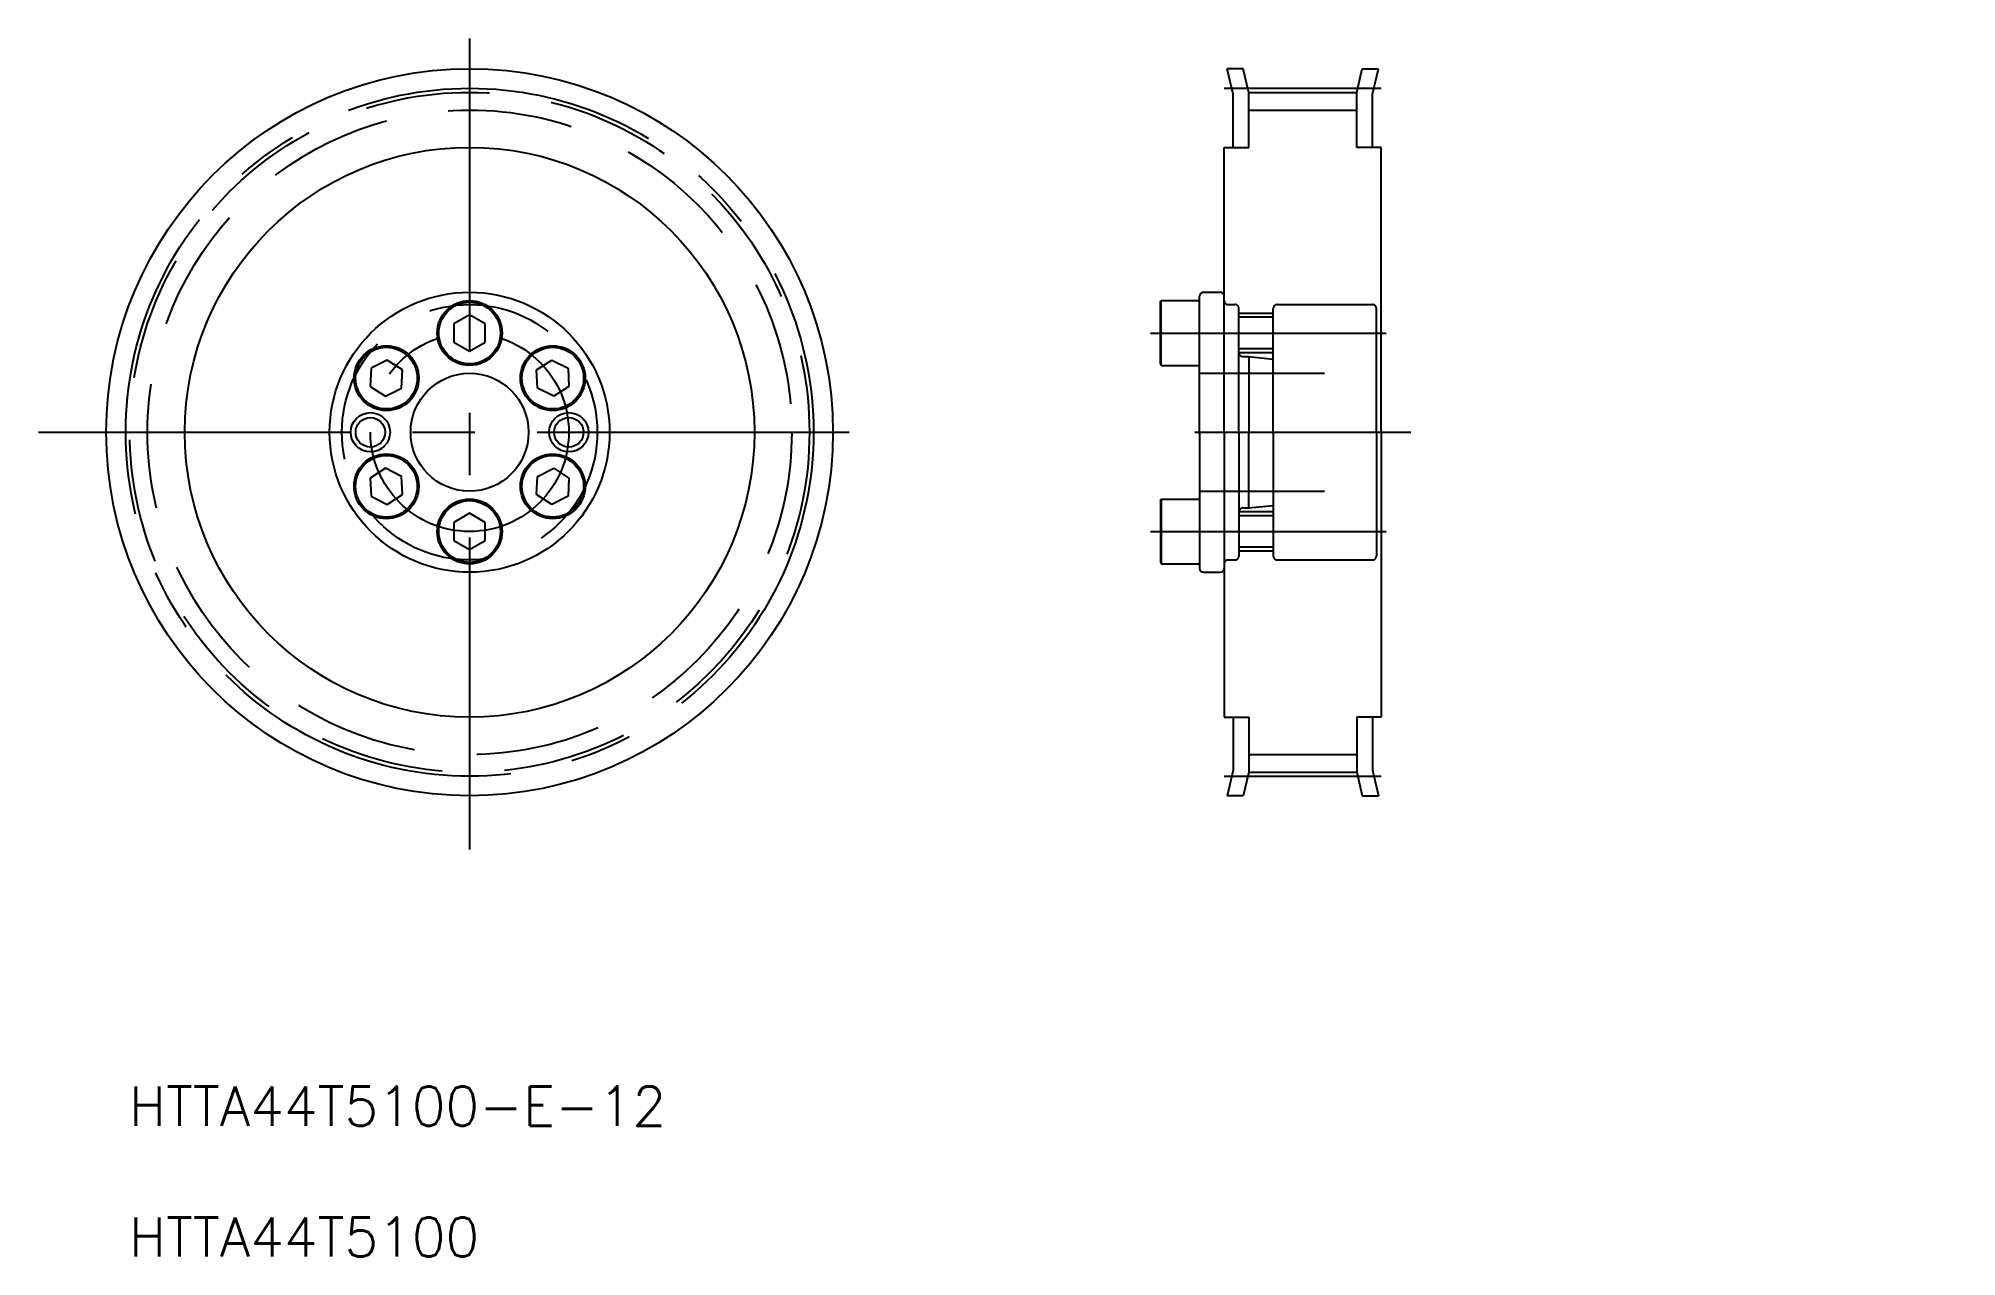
# Model space of a CAD drawing. Extents: x 6 to 201, y 18 to 142.
import ezdxf

# ---------------------------------------------------------------- set-up
doc = ezdxf.new("R2010")
doc.units = 0
doc.header["$PDMODE"] = 1
doc.linetypes.add('CENTER', pattern=[50.8, 31.75, -6.35, 6.35, -6.35])
doc.linetypes.add('DASHED', pattern=[19.05, 12.7, -6.35])
doc.layers.get('0').update_dxf_attribs({"linetype": 'CONTINUOUS'})
doc.layers.add('CENTER', color=1, linetype='CENTER')
doc.styles.add('MISUMI', font='txt.shx')

# ---------------------------------------------------------------- blocks, each defined once
blk = doc.blocks.new('*U5')
at = {"color": 7, "linetype": 'CONTINUOUS', "style": 'MISUMI'}
for s, p in [('HTTA44T5100-E-12', (15.05, 31.56)), ('HTTA44T5100', (15.05, 18.23))]:
    blk.add_text(s, height=4, dxfattribs=at).set_placement(p)

msp = doc.modelspace()

# ---------------------------------------------------------------- linework, layer by layer
at = {"color": 7, "linetype": 'CONTINUOUS'}
for p, q in [((127.46, 136.56), (126.85, 139.14)), ((128.49, 139.14), (126.85, 139.14)), ((129.06, 136.74), (128.49, 139.14)), ((140.06, 136.74), (140.62, 139.14)), ((140.62, 139.14), (142.26, 139.14)), ((141.66, 136.56), (142.26, 139.14)), ((129.06, 131.14), (129.06, 136.74)), ((129.06, 136.74), (140.06, 136.74)), ((140.06, 131.14), (140.06, 136.74)), ((127.46, 131.14), (127.46, 136.56)), ((141.66, 131.14), (141.66, 136.56)), ((126.56, 102.14), (126.56, 131.14)), ((126.56, 131.14), (129.06, 131.14)), ((142.56, 131.14), (140.06, 131.14)), ((142.56, 102.14), (142.56, 131.14)), ((120.06, 115.38), (120.15, 115.54)), ((120.06, 109.11), (120.06, 115.38)), ((120.15, 108.94), (120.15, 115.54)), ((120.15, 115.54), (124.06, 115.54)), ((124.06, 102.14), (124.06, 115.99)), ((124.06, 108.94), (124.06, 115.54)), ((124.46, 116.39), (126.16, 116.39)), ((126.56, 102.14), (126.56, 115.99)), ((49.73, 114.09), (48.13, 113.17)), ((51.33, 113.17), (49.73, 114.09)), ((50.53, 113.63), (50.53, 113.63)), ((50.93, 113.4), (50.93, 113.4)), ((124.06, 110.24), (124.06, 114.24)), ((48.13, 113.17), (48.13, 111.32)), ((51.33, 111.32), (51.33, 113.17)), ((41.35, 109.49), (39.71, 108.65)), ((42.9, 108.48), (41.35, 109.49)), ((48.13, 111.32), (49.73, 110.4)), ((49.73, 110.4), (51.33, 111.32)), ((56.55, 108.48), (58.1, 109.49)), ((58.1, 109.49), (59.75, 108.65)), ((39.71, 108.65), (39.61, 106.81)), ((42.81, 106.64), (42.9, 108.48)), ((56.65, 106.64), (56.55, 108.48)), ((59.75, 108.65), (59.84, 106.81)), ((120.06, 109.11), (120.15, 108.94)), ((120.15, 108.94), (124.06, 108.94)), ((39.61, 106.81), (41.16, 105.8)), ((41.16, 105.8), (42.81, 106.64)), ((58.3, 105.8), (56.65, 106.64)), ((59.84, 106.81), (58.3, 105.8)), ((124.06, 102.14), (124.06, 88.29)), ((126.56, 102.14), (126.56, 88.29)), ((126.56, 102.14), (126.56, 73.14)), ((142.56, 102.14), (142.56, 73.14)), ((41.16, 98.49), (39.61, 97.48)), ((42.81, 97.65), (41.16, 98.49)), ((56.65, 97.65), (58.3, 98.49)), ((58.3, 98.49), (59.84, 97.48)), ((39.61, 97.48), (39.71, 95.64)), ((41.35, 94.8), (42.9, 95.8)), ((42.9, 95.8), (42.81, 97.65)), ((56.55, 95.8), (56.65, 97.65)), ((58.1, 94.8), (56.55, 95.8)), ((59.84, 97.48), (59.75, 95.64)), ((39.71, 95.64), (41.35, 94.8)), ((49.73, 93.89), (48.13, 92.97)), ((51.33, 92.97), (49.73, 93.89)), ((59.75, 95.64), (58.1, 94.8)), ((120.06, 95.18), (120.15, 95.34)), ((120.06, 95.18), (120.06, 88.91)), ((120.15, 95.34), (120.15, 88.74)), ((120.15, 95.34), (124.06, 95.34)), ((124.06, 95.34), (124.06, 88.74)), ((124.06, 94.04), (124.06, 90.04)), ((48.13, 92.97), (48.13, 91.12)), ((51.33, 91.12), (51.33, 92.97)), ((48.13, 91.12), (49.73, 90.2)), ((49.73, 90.2), (51.33, 91.12)), ((120.06, 88.91), (120.15, 88.74)), ((120.15, 88.74), (124.06, 88.74)), ((124.46, 87.89), (126.16, 87.89)), ((126.56, 73.14), (129.06, 73.14)), ((127.46, 73.14), (127.46, 67.73)), ((129.06, 73.14), (129.06, 67.54)), ((140.06, 73.14), (140.06, 67.54)), ((142.56, 73.14), (140.06, 73.14)), ((141.66, 73.14), (141.66, 67.73)), ((127.46, 67.73), (126.85, 65.14)), ((129.06, 67.54), (128.49, 65.14)), ((129.06, 67.54), (140.06, 67.54)), ((140.06, 67.54), (140.62, 65.14)), ((141.66, 67.73), (142.26, 65.14)), ((128.49, 65.14), (126.85, 65.14)), ((140.62, 65.14), (142.26, 65.14))]:
    msp.add_line(p, q, dxfattribs=at)
at = {"color": 3, "linetype": 'CONTINUOUS'}
for p, q in [((129.06, 134.94), (140.06, 134.94)), ((129.06, 69.34), (140.06, 69.34))]:
    msp.add_line(p, q, dxfattribs=at)
at = {"color": 3, "linetype": 'DASHED'}
for p, q in [((126.97, 115.14), (127.66, 115.14)), ((128.06, 102.14), (128.06, 114.74)), ((131.56, 114.24), (128.06, 114.24)), ((131.56, 113.84), (128.06, 113.84)), ((131.56, 102.14), (131.56, 114.74)), ((131.96, 115.14), (141.66, 115.14)), ((142.06, 102.14), (142.06, 114.74)), ((131.56, 110.64), (128.06, 110.64)), ((131.56, 110.24), (128.06, 110.24)), ((128.47, 109.84), (129.06, 109.84)), ((129.06, 109.84), (129.06, 102.14)), ((129.06, 109.84), (131.56, 109.59)), ((124.06, 108.14), (142.56, 108.14)), ((128.06, 102.14), (128.06, 89.54)), ((129.06, 94.44), (129.06, 102.14)), ((131.56, 102.14), (131.56, 89.54)), ((142.06, 102.14), (142.06, 89.54)), ((124.06, 96.14), (142.56, 96.14)), ((131.56, 94.04), (128.06, 94.04)), ((128.47, 94.44), (129.06, 94.44)), ((129.06, 94.44), (131.56, 94.69)), ((131.56, 93.64), (128.06, 93.64)), ((131.56, 90.44), (128.06, 90.44)), ((131.56, 90.04), (128.06, 90.04)), ((126.97, 89.14), (127.66, 89.14)), ((131.96, 89.14), (141.66, 89.14))]:
    msp.add_line(p, q, dxfattribs=at)
at = {"color": 7, "linetype": 'CONTINUOUS'}
for centre, radius in [((49.73, 102.14), 37), ((49.73, 102.14), 29), ((49.73, 102.14), 14.25), ((49.73, 112.24), 3.3), ((49.73, 112.24), 3.14), ((41.26, 107.65), 3.3), ((41.26, 107.65), 3.14), ((58.2, 107.65), 3.3), ((58.2, 107.65), 3.14), ((49.73, 102.14), 6), ((39.63, 102.14), 1.5), ((59.83, 102.14), 1.5), ((41.26, 96.64), 3.3), ((41.26, 96.64), 3.14), ((58.2, 96.64), 3.3), ((58.2, 96.64), 3.14), ((49.73, 92.04), 3.3), ((49.73, 92.04), 3.14)]:
    msp.add_circle(centre, radius, dxfattribs=at)
at = {"color": 3, "linetype": 'DASHED'}
for radius in [34.6, 32.8, 13]:
    msp.add_circle((49.73, 102.14), radius, dxfattribs=at)
at = {"color": 3}
for centre in [(39.63, 102.14), (59.83, 102.14)]:
    msp.add_circle(centre, 2, dxfattribs=at)
at = {"color": 7, "linetype": 'CONTINUOUS'}
for centre, start, end in [((124.46, 115.99), 90, 180), ((126.16, 115.99), 0, 90), ((124.46, 88.29), 180, 270), ((126.16, 88.29), 270, 0)]:
    msp.add_arc(centre, 0.4, start, end, dxfattribs=at)
at = {"color": 3, "linetype": 'DASHED'}
for centre, radius, start, end in [((126.97, 115.55), 0.41, 180, 270), ((127.66, 114.74), 0.4, 0, 90), ((131.96, 114.74), 0.4, 90, 180), ((141.66, 114.74), 0.4, 0, 90), ((128.47, 110.25), 0.41, 180, 270), ((128.47, 94.03), 0.41, 90, 180), ((126.97, 88.73), 0.41, 90, 180), ((127.66, 89.54), 0.4, 270, 0), ((131.96, 89.54), 0.4, 180, 270), ((141.66, 89.54), 0.4, 270, 0)]:
    msp.add_arc(centre, radius, start, end, dxfattribs=at)
at = {"color": 7, "linetype": 'CONTINUOUS'}
for p in [(199.34, 126.85), (197.34, 124.35), (200.64, 121.65), (201.14, 121.65), (200.64, 113.05), (201.14, 113.05), (197.34, 110.35), (199.34, 107.85), (197.34, 106.6)]:
    msp.add_point(p, dxfattribs=at)
at = {"layer": 'CENTER', "color": 1, "linetype": 'CENTER'}
for p, q in [((49.73, 142.23), (49.73, 59.07)), ((126.56, 137.16), (142.56, 137.16)), ((119.06, 112.24), (143.06, 112.24)), ((5.82, 102.14), (92.58, 102.14)), ((123.56, 102.14), (145.56, 102.14)), ((119.06, 92.04), (143.06, 92.04)), ((126.56, 67.13), (142.56, 67.13))]:
    msp.add_line(p, q, dxfattribs=at)
for radius in [35.01, 10.1]:
    msp.add_circle((49.73, 102.14), radius, dxfattribs=at)

# ---------------------------------------------------------------- block references
at = {"color": 7, "linetype": 'CONTINUOUS'}
msp.add_blockref('*U5', (0, 0), dxfattribs=at)

doc.saveas('drawing.dxf')
